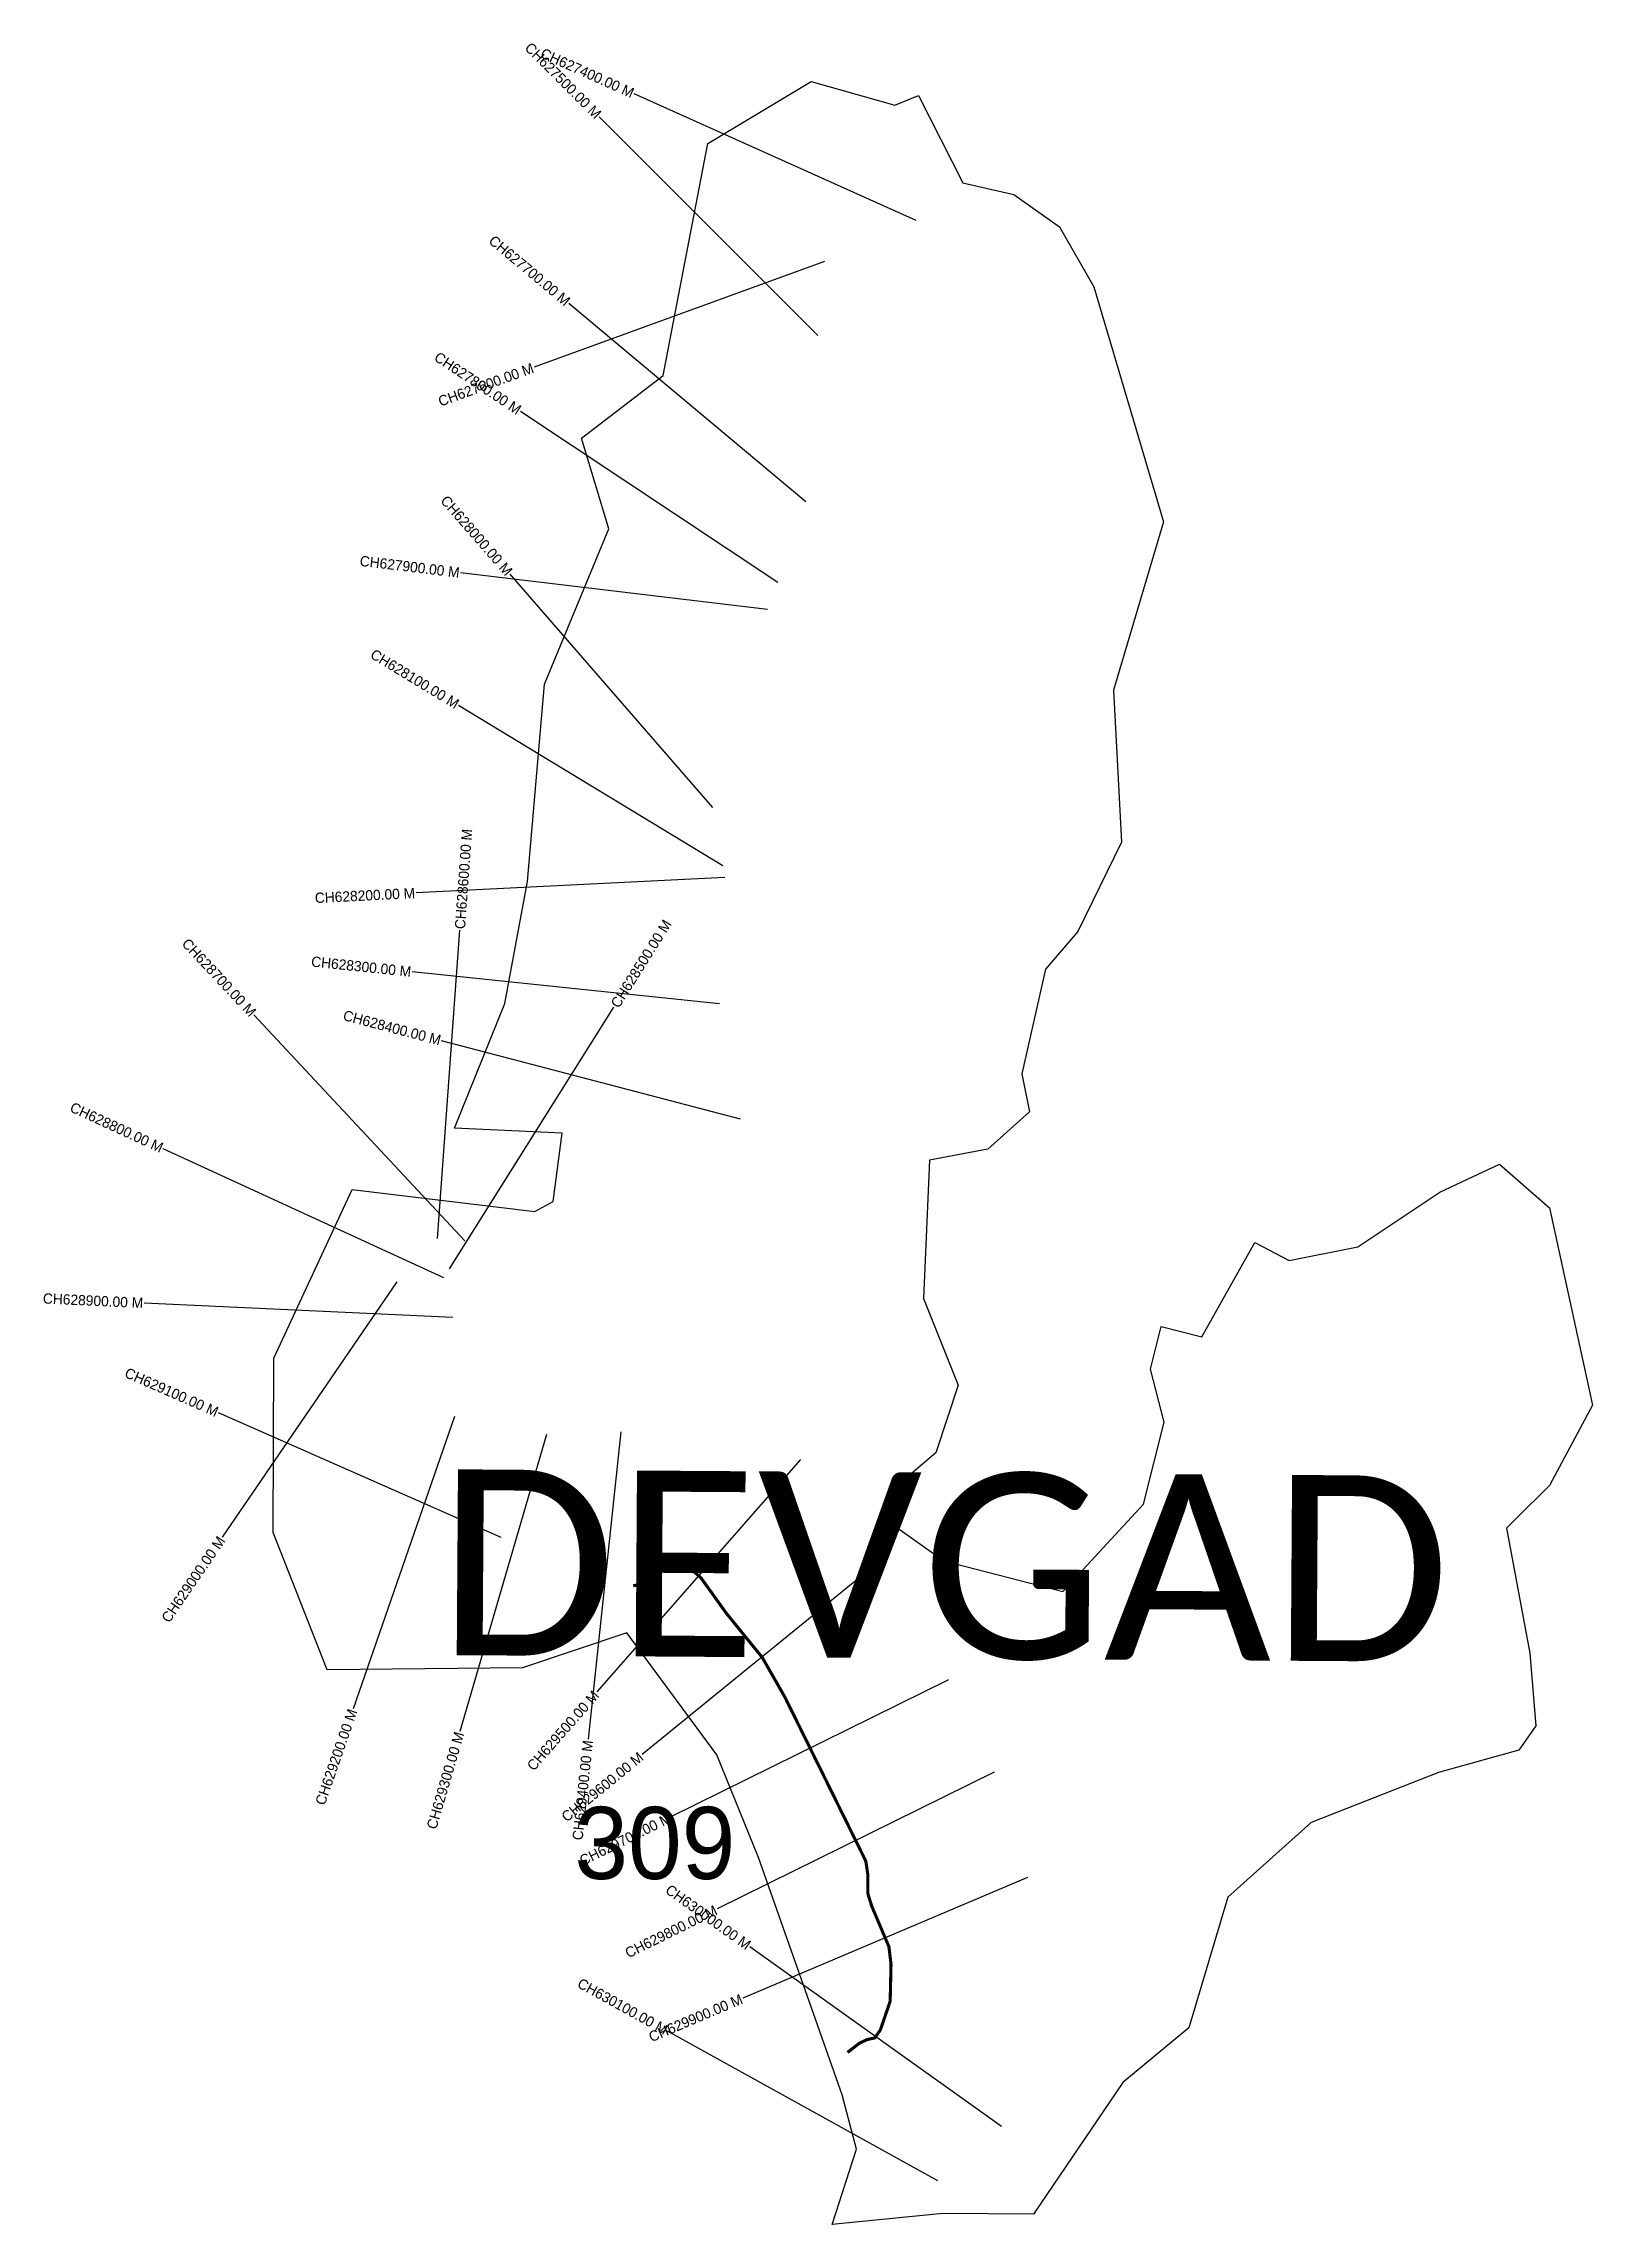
# Model space of a CAD drawing. Header units: metres. Extents: x 325358 to 326861, y 1810568 to 1812685.
import ezdxf
from ezdxf.enums import TextEntityAlignment as Align

# ---------------------------------------------------------------- set-up
doc = ezdxf.new("R2010")
doc.units = ezdxf.units.M
for name, color, linetype in [('CS', 134, 'Continuous'), ('CSMark', 6, 'Continuous'), ('NATURALLY PROTECTED', 3, 'Continuous'), ('VILLAGE NAME', 250, 'Continuous')]:
    doc.layers.add(name, color=color, linetype=linetype)

msp = doc.modelspace()

# ---------------------------------------------------------------- linework, layer by layer
at = {"color": 6}
msp.add_lwpolyline([(326103.1, 1812648), (326184.3, 1812624.9), (326207.3, 1812634.3), (326250.3, 1812549.6), (326299.7, 1812538.2), (326344.3, 1812506.8), (326377.5, 1812448.6), (326445.2, 1812220.5), (326396.7, 1812057.2), (326404.3, 1811909.8), (326361.8, 1811823.1), (326330.7, 1811786.5), (326307.6, 1811684.9), (326315.1, 1811647.9), (326274.6, 1811611.9), (326217.9, 1811601), (326212.3, 1811466.7), (326245.8, 1811382.7), (326224, 1811317.1), (326183.1, 1811282.3), (326181.7, 1811247.9), (326231.9, 1811212.2), (326347.4, 1811182.4), (326425.8, 1811267.4), (326445.7, 1811346.8), (326432.5, 1811398.4), (326442.7, 1811439.8), (326482.4, 1811429.7), (326533.8, 1811521.3), (326567, 1811503.6), (326633.7, 1811517.1), (326713.4, 1811570.2), (326771.1, 1811597.3), (326819.7, 1811554.8), (326861.4, 1811363.4), (326819.8, 1811285.5), (326786, 1811252), (326778, 1811244.1), (326800.8, 1811122.8), (326806.6, 1811052.2), (326790.1, 1811028.6), (326712.1, 1811006.7), (326588.4, 1810958.2), (326507.7, 1810886), (326469.7, 1810759.1), (326405.5, 1810706), (326318.8, 1810578.2), (326231, 1810578.9), (326123.6, 1810568.3), (326147.1, 1810641.3), (326133.2, 1810694.2), (326052, 1810924.5), (326011.5, 1811023.9), (325924.1, 1811142.4), (325822.8, 1811108.4), (325633.4, 1811106.6), (325580.8, 1811239.7), (325581.6, 1811409.1), (325657.6, 1811572.6), (325834.9, 1811551.2), (325852.6, 1811560.9), (325861.4, 1811627.3), (325756.8, 1811632.2), (325805.8, 1811753.1), (325827.6, 1811871.7), (325844.4, 1812063.1), (325906.8, 1812213.9), (325880.3, 1812301.7), (325959.3, 1812362.6), (326002.8, 1812587.8), (326103.1, 1812648)], dxfattribs=at)
at = {"layer": 'CS'}
for p, q in [((326204.9, 1812513.1), (325931.2, 1812635.9)), ((326109.5, 1812401.4), (325897.4, 1812613.6)), ((326116, 1812473.2), (325834.1, 1812370.6)), ((326098, 1812239.9), (325867.9, 1812432.5)), ((326070.9, 1812161.7), (325820.9, 1812327.6)), ((326060.6, 1812135.4), (325762.8, 1812171.2)), ((326007.8, 1811943.4), (325810.9, 1812169.8)), ((326017.2, 1811886.6), (325760.9, 1812042.4)), ((326019.3, 1811875.4), (325719.6, 1811860.5)), ((325740.3, 1811525.2), (325762, 1811824.4)), ((326014.1, 1811752.8), (325715.8, 1811783.9)), ((325767, 1811522.8), (325562.2, 1811742)), ((325752.2, 1811495.5), (325911.6, 1811749.6)), ((326034.5, 1811640.8), (325744.3, 1811717)), ((325746.6, 1811486.8), (325474.1, 1811612.2)), ((325700.9, 1811482.9), (325531.4, 1811235.4)), ((325755.4, 1811448.4), (325455.7, 1811462.4)), ((325802.3, 1811234.8), (325527.8, 1811355.9)), ((325757, 1811352.2), (325658.4, 1811068.8)), ((325846.2, 1811334.8), (325762, 1811046.8)), ((325918.4, 1811337.4), (325886.7, 1811039.1)), ((326092.9, 1811310.5), (325895, 1811085)), ((326171.7, 1811213.6), (325939, 1811024.2)), ((326236.5, 1811096.9), (325967.5, 1810964.2)), ((326280.8, 1811007.2), (326011.7, 1810874.5)), ((326313, 1810905.1), (326036.8, 1810788)), ((326287.7, 1810663.2), (326043.7, 1810837.7)), ((326226.2, 1810610.6), (325963.7, 1810755.8))]:
    msp.add_line(p, q, dxfattribs=at)
at = {"layer": 'NATURALLY PROTECTED', "const_width": 3, "flags": 128}
msp.add_lwpolyline([(325930.4, 1811188.1), (325937.1, 1811189.3), (325946.5, 1811194.1), (325956, 1811202), (325965.2, 1811207.1), (325974.1, 1811207.8), (325986.3, 1811204.4), (325996.1, 1811195.8), (326020.9, 1811161.2), (326055.7, 1811118.4), (326077.7, 1811079.8), (326103.5, 1811027.6), (326134.4, 1810965), (326156.1, 1810921), (326158.2, 1810907.2), (326158.2, 1810889.1), (326161.9, 1810877.1), (326178.6, 1810837.7), (326180.6, 1810820.8), (326179.8, 1810784.9), (326170.2, 1810756.8), (326164.9, 1810749.3), (326157.5, 1810747.7), (326150, 1810744.2), (326138.4, 1810735.2)], dxfattribs=at)

# ---------------------------------------------------------------- texts
at = {"insert": (325873.3, 1810973.5), "char_height": 70, "attachment_point": 1}
msp.add_mtext_dynamic_manual_height_columns('309', width=95.172, gutter_width=1, heights=[0], dxfattribs=at)
at = {"layer": 'CSMark'}
for s, rotation, p in [('CH627500.00 M', 314.9834, (325896.7, 1812614.3)), ('CH627400.00 M', 335.8427, (325930.3, 1812636.3)), ('CH627700.00 M', 320.0759, (325867.1, 1812433.1)), ('CH627800.00 M', 326.4301, (325820.1, 1812328.2)), ('CH627600.00 M', 19.994, (325833.2, 1812370.3)), ('CH628000.00 M', 311.0295, (325810.3, 1812170.5)), ('CH627900.00 M', 353.1525, (325761.8, 1812171.3)), ('CH628100.00 M', 328.708, (325760, 1812042.9)), ('CH628200.00 M', 2.8523, (325718.6, 1811860.4)), ('CH628700.00 M', 313.0373, (325561.6, 1811742.8)), ('CH628300.00 M', 354.0567, (325714.8, 1811784)), ('CH628400.00 M', 345.275, (325743.4, 1811717.3)), ('CH628800.00 M', 335.2813, (325473.2, 1811612.6)), ('CH628900.00 M', 357.3283, (325454.7, 1811462.5)), ('CH629100.00 M', 336.1967, (325526.9, 1811356.3)), ('CH629000.00 M', 55.6003, (325530.9, 1811234.5)), ('CH629500.00 M', 48.7398, (325894.3, 1811084.2)), ('CH629200.00 M', 70.8197, (325658.1, 1811067.9)), ('CH629300.00 M', 73.7073, (325761.7, 1811045.9)), ('CH629600.00 M', 39.1409, (325938.2, 1811023.6)), ('CH629400.00 M', 83.9262, (325886.5, 1811038.1)), ('CH629700.00 M', 26.2635, (325966.6, 1810963.7)), ('CH630000.00 M', 324.4477, (326042.8, 1810838.2)), ('CH629800.00 M', 26.2635, (326010.8, 1810874)), ('CH630100.00 M', 331.0452, (325962.8, 1810756.3)), ('CH629900.00 M', 22.9762, (326035.8, 1810787.6))]:
    msp.add_text(s, height=10, rotation=rotation, dxfattribs=at).set_placement(p, align=Align.MIDDLE_RIGHT)
for s, rotation, p in [('CH628600.00 M', 85.8434, (325762.1, 1811825.4)), ('CH628500.00 M', 57.9089, (325912.2, 1811750.5))]:
    msp.add_text(s, height=10, rotation=rotation, dxfattribs=at).set_placement(p, align=Align.MIDDLE_LEFT)
at = {"layer": 'VILLAGE NAME', "insert": (325741.2, 1811301.2), "char_height": 180.345, "attachment_point": 1, "rotation": 359.6139}
msp.add_mtext_dynamic_manual_height_columns('{\\fCalibri|b0|i0|c0|p34;DEVGAD}', width=1779.605, gutter_width=901.7, heights=[0], dxfattribs=at)

doc.saveas('drawing.dxf')
